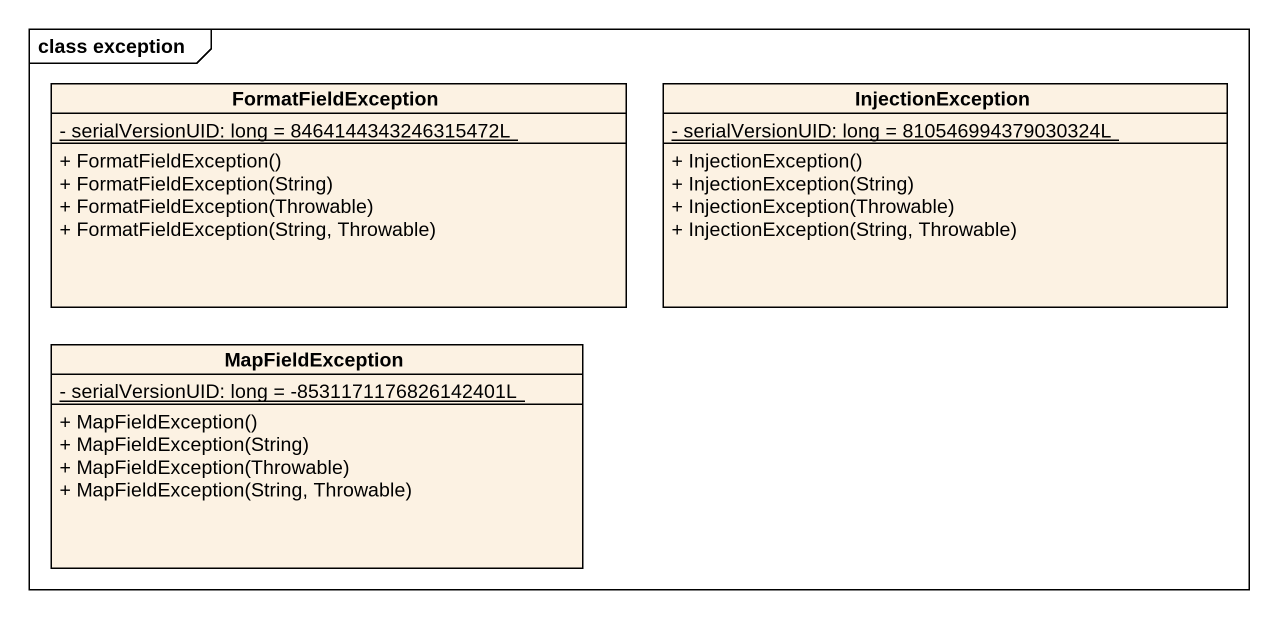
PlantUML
@startuml
mainframe class exception
hide circle
hide empty members
skinparam classAttributeIconSize 0
class FormatFieldException {
  {static} - serialVersionUID: long = 8464144343246315472L
  + FormatFieldException()
  + FormatFieldException(String)
  + FormatFieldException(Throwable)
  + FormatFieldException(String, Throwable)
}
class InjectionException {
  {static} - serialVersionUID: long = 810546994379030324L
  + InjectionException()
  + InjectionException(String)
  + InjectionException(Throwable)
  + InjectionException(String, Throwable)
}
class MapFieldException {
  {static} - serialVersionUID: long = -8531171176826142401L
  + MapFieldException()
  + MapFieldException(String)
  + MapFieldException(Throwable)
  + MapFieldException(String, Throwable)
}
@enduml
